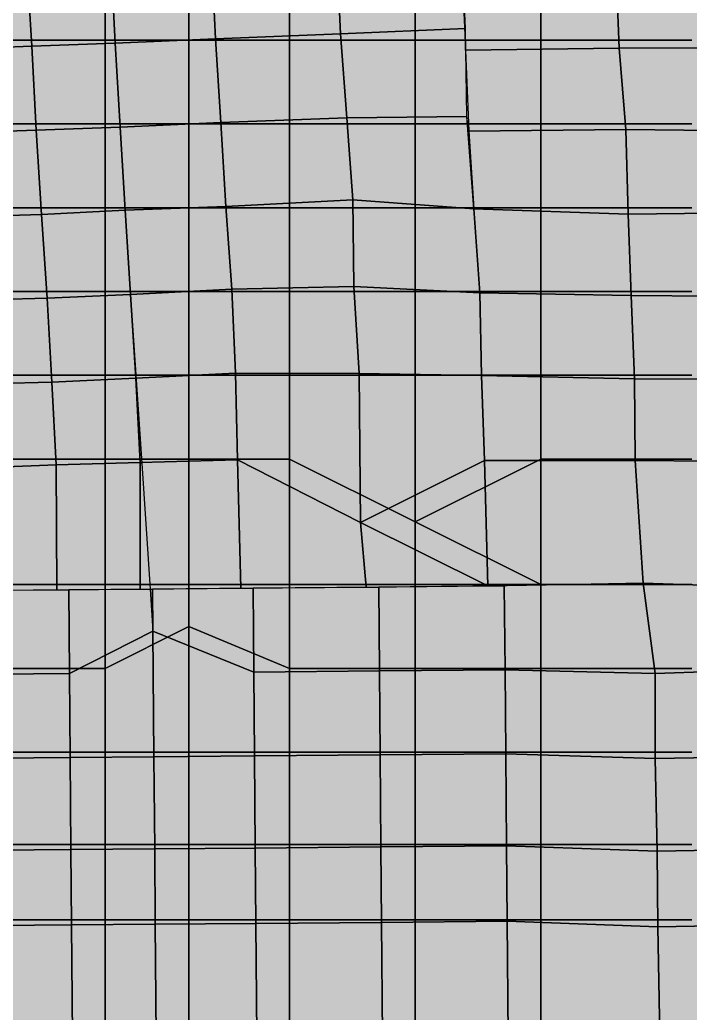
# Model space of a CAD drawing. Header units: inches. Extents: x -100 to 100, y -42 to 41.
# Drawn here: x 31.28 to 39.28, y -29.61 to -17.76 of the extents above; entities that cross this region are included whole.
import ezdxf

# ---------------------------------------------------------------- set-up
doc = ezdxf.new("R2010")
doc.units = ezdxf.units.IN
doc.header["$MEASUREMENT"] = 0
for name, color, linetype in [('Mesh-CDM(100%)_Ac1①', 7, 'Continuous'), ('Mesh-CDM(50%)_Ac1①', 7, 'Continuous'), ('Mesh-joint-hd-s1', 7, 'Continuous'), ('Mesh-joint-vd-s3', 7, 'Continuous'), ('Mesh-MPC', 7, 'Continuous'), ('Mesh-SCP(30%)_Ac1①', 7, 'Continuous'), ('Mesh-事前混合処理土', 7, 'Continuous'), ('Mesh-埋立土(水中)', 7, 'Continuous'), ('Mesh-敷石', 7, 'Continuous'), ('Mesh-杭ばね_陸側クレーン基礎杭', 7, 'Continuous'), ('Mesh-深層混合処理(水中)', 7, 'Continuous'), ('Mesh-陸側クレーン基礎杭(水位上)', 7, 'Continuous'), ('Undeformed Mesh-CDM(100%)_Ac1①', 7, 'Continuous'), ('Undeformed Mesh-CDM(50%)_Ac1①', 7, 'Continuous'), ('Undeformed Mesh-joint-hd-s1', 7, 'Continuous'), ('Undeformed Mesh-joint-vd-s3', 7, 'Continuous'), ('Undeformed Mesh-MPC', 7, 'Continuous'), ('Undeformed Mesh-SCP(30%)_Ac1①', 7, 'Continuous'), ('Undeformed Mesh-事前混合処理土', 7, 'Continuous'), ('Undeformed Mesh-埋立土(水中)', 7, 'Continuous'), ('Undeformed Mesh-敷石', 7, 'Continuous'), ('Undeformed Mesh-杭ばね_陸側クレーン基礎杭', 7, 'Continuous'), ('Undeformed Mesh-深層混合処理(水中)', 7, 'Continuous'), ('Undeformed Mesh-陸側クレーン基礎杭(水位上)', 7, 'Continuous')]:
    doc.layers.add(name, color=color, linetype=linetype)

msp = doc.modelspace()

# ---------------------------------------------------------------- linework, layer by layer
at = {"color": 7, "true_color": 0xffffff, "transparency": 33554687}
for p, q in [((32.367, -17.05377), (32.42, -18.05377)), ((36.6019, -18.1197), (36.6019, -17.8625)), ((32.42, -18.05377), (32.4201, -18.03563)), ((32.42, -18.05377), (32.4772, -19.05377)), ((36.6393, -19.08651), (36.6159, -18.91118)), ((32.4772, -19.05377), (32.4779, -19.03754)), ((32.4772, -19.05377), (32.5389, -20.05377)), ((32.5389, -20.05377), (32.5397, -20.02947)), ((36.7014, -20.01158), (36.7014, -20.01158)), ((32.5389, -20.05377), (32.6036, -21.05377)), ((32.6036, -21.05377), (32.6041, -21.03736)), ((32.6036, -21.05377), (32.6697, -22.05377)), ((36.77, -21.01446), (36.77, -21.01446)), ((32.6697, -22.05377), (32.6672, -22.03513)), ((32.6697, -22.05377), (32.7364, -23.05377)), ((36.7897, -22.003668), (36.7897, -22.003668)), ((32.7364, -23.05377), (32.7166, -23.04085)), ((32.7364, -23.05377), (32.8363, -24.55377)), ((36.8288, -23.01688), (36.8288, -23.01688)), ((33.9184, -24.54294), (34.0644, -24.54295)), ((35.4143, -24.531), (35.564, -24.53102)), ((36.8684, -24.51467), (37.0604, -24.51443)), ((36.8684, -24.51467), (36.8684, -24.51467)), ((37.0604, -24.51443), (37.0604, -24.51443)), ((31.7217, -24.56162), (31.8662, -24.56156)), ((32.7174, -24.55367), (32.8656, -24.55363)), ((32.8363, -24.55377), (32.8696, -25.05377)), ((32.8696, -25.05377), (32.8696, -25.05377)), ((37.0719, -25.51759), (37.0719, -25.51759)), ((37.0806, -26.51776), (37.0806, -26.51776)), ((37.0901, -27.61872), (37.0901, -27.61872)), ((37.0978, -28.51874), (37.0978, -28.51874))]:
    msp.add_line(p, q, dxfattribs=at)
for points in [[(35.1098, -17.92283), (35.0638, -16.91861), (33.5654, -16.98174)], [(35.1098, -17.92283), (36.5564, -16.8566), (35.0638, -16.91861)], [(35.1098, -17.92283), (36.6019, -17.8625), (36.5564, -16.8566)], [(30.3259, -18.1137), (31.3638, -17.07007), (30.2618, -17.1149)], [(30.3259, -18.1137), (31.4251, -18.07008), (31.3638, -17.07007)], [(31.4251, -18.07008), (32.3664, -17.03328), (31.3638, -17.07007)], [(31.4251, -18.07008), (32.4201, -18.03563), (32.3664, -17.03328)], [(32.4201, -18.03563), (33.5654, -16.98174), (32.3664, -17.03328)], [(32.4201, -18.03563), (33.6166, -17.98316), (33.5654, -16.98174)], [(35.1098, -17.92283), (33.5654, -16.98174), (33.6166, -17.98316)], [(36.6019, -18.1197), (38.3982, -17.1311), (36.5564, -17.125)], [(36.6019, -18.1197), (38.4355, -18.09456), (38.3982, -17.1311)], [(38.4355, -18.09456), (39.9353, -17.11), (38.3982, -17.1311)], [(38.4355, -18.09456), (39.985, -18.08878), (39.9353, -17.11)], [(35.1098, -17.92283), (36.6159, -18.91118), (36.6019, -17.8625)], [(33.6166, -17.98316), (32.4201, -18.03563), (32.4779, -19.03754)], [(33.6166, -17.98316), (32.4779, -19.03754), (33.6804, -18.98222)], [(35.1848, -18.92539), (35.1098, -17.92283), (33.6166, -17.98316)], [(35.1848, -18.92539), (33.6166, -17.98316), (33.6804, -18.98222)], [(35.1098, -17.92283), (35.1848, -18.92539), (36.6159, -18.91118)], [(30.3259, -18.1137), (31.4775, -19.07262), (31.4251, -18.07008)], [(30.3259, -18.1137), (30.38, -19.1142), (31.4775, -19.07262)], [(31.4775, -19.07262), (32.4201, -18.03563), (31.4251, -18.07008)], [(31.4775, -19.07262), (32.4779, -19.03754), (32.4201, -18.03563)], [(36.6019, -18.1197), (38.5135, -19.06787), (38.4355, -18.09456)], [(36.6019, -18.1197), (36.6393, -19.08651), (38.5135, -19.06787)], [(38.5135, -19.06787), (39.985, -18.08878), (38.4355, -18.09456)], [(38.5135, -19.06787), (40.0119, -19.0835), (39.985, -18.08878)], [(35.2567, -19.90786), (35.1848, -18.92539), (33.6804, -18.98222)], [(35.2567, -19.90786), (36.6159, -18.91118), (35.1848, -18.92539)], [(35.2567, -19.90786), (36.7014, -20.01158), (36.6159, -18.91118)], [(30.38, -19.1142), (31.5407, -20.0812), (31.4775, -19.07262)], [(31.5407, -20.0812), (32.4779, -19.03754), (31.4775, -19.07262)], [(31.5407, -20.0812), (32.5397, -20.02947), (32.4779, -19.03754)], [(32.5397, -20.02947), (33.6804, -18.98222), (32.4779, -19.03754)], [(32.5397, -20.02947), (33.7416, -19.98676), (33.6804, -18.98222)], [(35.2567, -19.90786), (33.6804, -18.98222), (33.7416, -19.98676)], [(36.6393, -19.08651), (38.5423, -20.07888), (38.5135, -19.06787)], [(36.6393, -19.08651), (36.7014, -20.01158), (38.5423, -20.07888)], [(38.5423, -20.07888), (40.0119, -19.0835), (38.5135, -19.06787)], [(38.5423, -20.07888), (40.0677, -20.05669), (40.0119, -19.0835)], [(30.38, -19.1142), (30.4429, -20.11), (31.5407, -20.0812)], [(35.2693, -20.94135), (35.2567, -19.90786), (33.7416, -19.98676)], [(35.2693, -20.94135), (36.7014, -20.01158), (35.2567, -19.90786)], [(31.6082, -21.07833), (32.5397, -20.02947), (31.5407, -20.0812)], [(31.6082, -21.07833), (32.6041, -21.03736), (32.5397, -20.02947)], [(32.6041, -21.03736), (33.7416, -19.98676), (32.5397, -20.02947)], [(32.6041, -21.03736), (33.8114, -20.9713), (33.7416, -19.98676)], [(35.2693, -20.94135), (33.7416, -19.98676), (33.8114, -20.9713)], [(35.2693, -20.94135), (36.77, -21.01446), (36.7014, -20.01158)], [(36.77, -21.01446), (38.5423, -20.07888), (36.7014, -20.01158)], [(30.5075, -21.1142), (31.5407, -20.0812), (30.4429, -20.11)], [(30.5075, -21.1142), (31.6082, -21.07833), (31.5407, -20.0812)], [(36.77, -21.01446), (38.5761, -21.04995), (38.5423, -20.07888)], [(38.5761, -21.04995), (40.0677, -20.05669), (38.5423, -20.07888)], [(38.5761, -21.04995), (40.0944, -21.05659), (40.0677, -20.05669)], [(32.6672, -22.03513), (33.8114, -20.9713), (32.6041, -21.03736)], [(32.6672, -22.03513), (33.8558, -21.97696), (33.8114, -20.9713)], [(35.3318, -21.97979), (35.2693, -20.94135), (33.8114, -20.9713)], [(35.3318, -21.97979), (33.8114, -20.9713), (33.8558, -21.97696)], [(35.3318, -21.97979), (36.77, -21.01446), (35.2693, -20.94135)], [(30.5623, -22.1086), (31.6082, -21.07833), (30.5075, -21.1142)], [(30.5623, -22.1086), (31.6642, -22.08159), (31.6082, -21.07833)], [(31.6642, -22.08159), (32.6041, -21.03736), (31.6082, -21.07833)], [(31.6642, -22.08159), (32.6672, -22.03513), (32.6041, -21.03736)], [(35.3318, -21.97979), (36.7897, -22.003668), (36.77, -21.01446)], [(36.7897, -22.003668), (38.5761, -21.04995), (36.77, -21.01446)], [(36.7897, -22.003668), (38.616, -22.04279), (38.5761, -21.04995)], [(38.616, -22.04279), (40.0944, -21.05659), (38.5761, -21.04995)], [(38.616, -22.04279), (40.123, -22.04686), (40.0944, -21.05659)], [(31.6642, -22.08159), (32.7166, -23.04085), (32.6672, -22.03513)], [(32.6672, -22.03513), (33.88, -23.01121), (33.8558, -21.97696)], [(32.6672, -22.03513), (32.7166, -23.04085), (33.88, -23.01121)], [(33.8558, -21.97696), (33.88, -23.01121), (35.3464, -23.757996)], [(33.8558, -21.97696), (35.3464, -23.757996), (35.3318, -21.97979)], [(36.7897, -22.003668), (35.3318, -21.97979), (35.3464, -23.757996)], [(36.7897, -22.003668), (35.3464, -23.757996), (36.8288, -23.01688)], [(36.8288, -23.01688), (38.616, -22.04279), (36.7897, -22.003668)], [(36.8288, -23.01688), (38.6232, -23.01803), (38.616, -22.04279)], [(38.6232, -23.01803), (40.123, -22.04686), (38.616, -22.04279)], [(38.6232, -23.01803), (40.1772, -23.03101), (40.123, -22.04686)], [(30.5623, -22.1086), (31.7148, -23.07107), (31.6642, -22.08159)], [(30.5623, -22.1086), (30.6081, -23.1114), (31.7148, -23.07107)], [(31.6642, -22.08159), (31.7148, -23.07107), (32.7166, -23.04085)], [(30.6081, -23.1114), (30.5917, -24.57061), (31.7217, -24.56162)], [(30.6081, -23.1114), (31.7217, -24.56162), (31.7148, -23.07107)], [(31.7217, -24.56162), (32.7166, -23.04085), (31.7148, -23.07107)], [(31.7217, -24.56162), (32.7174, -24.55367), (32.7166, -23.04085)], [(32.7174, -24.55367), (33.88, -23.01121), (32.7166, -23.04085)], [(32.7174, -24.55367), (33.9184, -24.54294), (33.88, -23.01121)], [(33.88, -23.01121), (33.9184, -24.54294), (35.4143, -24.531)], [(33.88, -23.01121), (35.4143, -24.531), (35.3464, -23.757996)], [(36.8288, -23.01688), (35.3464, -23.757996), (36.8684, -24.51467)], [(36.8288, -23.01688), (36.8684, -24.51467), (36.8684, -24.51467)], [(36.8684, -24.51467), (38.6232, -23.01803), (36.8288, -23.01688)], [(36.8684, -24.51467), (38.7197, -24.48214), (38.6232, -23.01803)], [(38.7197, -24.48214), (40.1772, -23.03101), (38.6232, -23.01803)], [(38.7197, -24.48214), (40.2028, -24.52969), (40.1772, -23.03101)], [(35.4143, -24.531), (36.8684, -24.51467), (35.3464, -23.757996)], [(35.4143, -24.531), (35.3464, -23.757996), (35.3464, -23.757996)], [(34.0732, -25.54393), (34.0644, -24.54295), (32.8656, -24.55363)], [(35.564, -24.53102), (34.0644, -24.54295), (34.0732, -25.54393)], [(35.564, -24.53102), (34.0732, -25.54393), (35.5725, -25.53063)], [(35.5725, -25.53063), (37.0604, -24.51443), (35.564, -24.53102)], [(35.5725, -25.53063), (37.0719, -25.51759), (37.0604, -24.51443)], [(37.0719, -25.51759), (38.7197, -24.48214), (37.0604, -24.51443)], [(37.0719, -25.51759), (38.8654, -25.56055), (38.7197, -24.48214)], [(38.8654, -25.56055), (40.2028, -24.52969), (38.7197, -24.48214)], [(38.8654, -25.56055), (40.2903, -25.51269), (40.2028, -24.52969)], [(30.767, -24.57058), (31.8742, -25.5622), (31.8662, -24.56156)], [(30.767, -24.57058), (30.7748, -25.5711), (31.8742, -25.5622)], [(32.8656, -24.55363), (31.8662, -24.56156), (31.8742, -25.5622)], [(32.8656, -24.55363), (31.8742, -25.5622), (32.8696, -25.05377)], [(34.0732, -25.54393), (32.8656, -24.55363), (32.8696, -25.05377)], [(31.8821, -26.56256), (32.8696, -25.05377), (31.8742, -25.5622)], [(31.8821, -26.56256), (32.8818, -26.5544), (32.8696, -25.05377)], [(32.8696, -25.05377), (32.8818, -26.5544), (34.0816, -26.54398)], [(32.8696, -25.05377), (34.0816, -26.54398), (34.0732, -25.54393)], [(30.7748, -25.5711), (31.8821, -26.56256), (31.8742, -25.5622)], [(30.7748, -25.5711), (30.7824, -26.5714), (31.8821, -26.56256)], [(34.0816, -26.54398), (35.5725, -25.53063), (34.0732, -25.54393)], [(34.0816, -26.54398), (35.5813, -26.53122), (35.5725, -25.53063)], [(35.5813, -26.53122), (37.0719, -25.51759), (35.5725, -25.53063)], [(35.5813, -26.53122), (37.0806, -26.51776), (37.0719, -25.51759)], [(37.0806, -26.51776), (38.8654, -25.56055), (37.0719, -25.51759)], [(37.0806, -26.51776), (38.8633, -26.5736), (38.8654, -25.56055)], [(38.8633, -26.5736), (40.3582, -26.55294), (40.2903, -25.51269)], [(38.8633, -26.5736), (40.2903, -25.51269), (38.8654, -25.56055)], [(31.8908, -27.66274), (32.8818, -26.5544), (31.8821, -26.56256)], [(31.8908, -27.66274), (32.8908, -27.65438), (32.8818, -26.5544)], [(32.8908, -27.65438), (34.0816, -26.54398), (32.8818, -26.5544)], [(32.8908, -27.65438), (34.0907, -27.6443), (34.0816, -26.54398)], [(34.0907, -27.6443), (35.5813, -26.53122), (34.0816, -26.54398)], [(34.0907, -27.6443), (35.5906, -27.63114), (35.5813, -26.53122)], [(35.5906, -27.63114), (37.0806, -26.51776), (35.5813, -26.53122)], [(35.5906, -27.63114), (37.0901, -27.61872), (37.0806, -26.51776)], [(37.0901, -27.61872), (38.8633, -26.5736), (37.0806, -26.51776)], [(38.8895, -27.68338), (40.3582, -26.55294), (38.8633, -26.5736)], [(38.8895, -27.68338), (40.3769, -27.65623), (40.3582, -26.55294)], [(30.7824, -26.5714), (31.8908, -27.66274), (31.8821, -26.56256)], [(30.7824, -26.5714), (30.7908, -27.67146), (31.8908, -27.66274)], [(37.0901, -27.61872), (38.8895, -27.68338), (38.8633, -26.5736)], [(35.598, -28.53149), (37.0901, -27.61872), (35.5906, -27.63114)], [(35.598, -28.53149), (37.0978, -28.51874), (37.0901, -27.61872)], [(37.0978, -28.51874), (38.8895, -27.68338), (37.0901, -27.61872)], [(30.7908, -27.67146), (31.898, -28.56258), (31.8908, -27.66274)], [(30.7908, -27.67146), (30.7978, -28.57143), (31.898, -28.56258)], [(31.898, -28.56258), (32.8908, -27.65438), (31.8908, -27.66274)], [(31.898, -28.56258), (32.8981, -28.55443), (32.8908, -27.65438)], [(32.8981, -28.55443), (34.0907, -27.6443), (32.8908, -27.65438)], [(32.8981, -28.55443), (34.0982, -28.54417), (34.0907, -27.6443)], [(35.598, -28.53149), (35.5906, -27.63114), (34.0907, -27.6443)], [(35.598, -28.53149), (34.0907, -27.6443), (34.0982, -28.54417)], [(37.0978, -28.51874), (38.8965, -28.58431), (38.8895, -27.68338)], [(38.8965, -28.58431), (40.3769, -27.65623), (38.8895, -27.68338)], [(38.8965, -28.58431), (40.4004, -28.56038), (40.3769, -27.65623)], [(30.7978, -28.57143), (31.9108, -30.16233), (31.898, -28.56258)], [(30.7978, -28.57143), (30.8105, -30.17102), (31.9108, -30.16233)], [(32.8981, -28.55443), (31.898, -28.56258), (31.9108, -30.16233)], [(32.8981, -28.55443), (31.9108, -30.16233), (32.911, -30.15406)], [(34.0982, -28.54417), (32.8981, -28.55443), (32.911, -30.15406)], [(34.0982, -28.54417), (32.911, -30.15406), (34.1111, -30.1442)], [(35.598, -28.53149), (34.0982, -28.54417), (34.1111, -30.1442)], [(35.598, -28.53149), (34.1111, -30.1442), (35.6113, -30.13141)], [(37.0978, -28.51874), (35.598, -28.53149), (35.6113, -30.13141)], [(37.0978, -28.51874), (35.6113, -30.13141), (37.1109, -30.11954)], [(38.8965, -28.58431), (37.0978, -28.51874), (37.1109, -30.11954)], [(40.4004, -28.56038), (38.8965, -28.58431), (38.9227, -30.17404)], [(40.4004, -28.56038), (38.9227, -30.17404), (40.4284, -30.16042)], [(38.8965, -28.58431), (37.1109, -30.11954), (38.9227, -30.17404)]]:
    msp.add_solid(points, dxfattribs=at)
at = {"layer": 'Mesh-CDM(100%)_Ac1①', "color": 18, "true_color": 0x000000, "transparency": 33554559}
for p, q in [((34.0644, -24.54295), (32.8656, -24.55363)), ((35.564, -24.53102), (34.0644, -24.54295)), ((34.0732, -25.54393), (34.0644, -24.54295)), ((34.0644, -24.54295), (34.0732, -25.54393)), ((37.0604, -24.51443), (35.564, -24.53102)), ((35.5725, -25.53063), (35.564, -24.53102)), ((35.564, -24.53102), (35.5725, -25.53063)), ((37.0719, -25.51759), (37.0604, -24.51443)), ((31.8662, -24.56156), (30.767, -24.57058)), ((32.8656, -24.55363), (31.8662, -24.56156)), ((31.8742, -25.5622), (31.8662, -24.56156)), ((31.8662, -24.56156), (31.8742, -25.5622)), ((32.8696, -25.05377), (32.8656, -24.55363)), ((32.8656, -24.55363), (32.8696, -25.05377)), ((32.8696, -25.05377), (31.8742, -25.5622)), ((31.8742, -25.5622), (32.8696, -25.05377)), ((32.8818, -26.5544), (32.8696, -25.05377)), ((32.8696, -25.05377), (32.8818, -26.5544)), ((34.0732, -25.54393), (32.8696, -25.05377)), ((32.8696, -25.05377), (34.0732, -25.54393)), ((30.7748, -25.5711), (31.8742, -25.5622)), ((31.8742, -25.5622), (30.7748, -25.5711)), ((31.8821, -26.56256), (31.8742, -25.5622)), ((31.8742, -25.5622), (31.8821, -26.56256)), ((35.5725, -25.53063), (34.0732, -25.54393)), ((34.0732, -25.54393), (35.5725, -25.53063)), ((34.0816, -26.54398), (34.0732, -25.54393)), ((34.0732, -25.54393), (34.0816, -26.54398)), ((37.0719, -25.51759), (35.5725, -25.53063)), ((35.5725, -25.53063), (37.0719, -25.51759)), ((35.5813, -26.53122), (35.5725, -25.53063)), ((35.5725, -25.53063), (35.5813, -26.53122)), ((37.0806, -26.51776), (37.0719, -25.51759)), ((32.8818, -26.5544), (31.8821, -26.56256)), ((31.8821, -26.56256), (32.8818, -26.5544)), ((34.0816, -26.54398), (32.8818, -26.5544)), ((32.8818, -26.5544), (34.0816, -26.54398)), ((32.8908, -27.65438), (32.8818, -26.5544)), ((32.8818, -26.5544), (32.8908, -27.65438)), ((35.5813, -26.53122), (34.0816, -26.54398)), ((34.0816, -26.54398), (35.5813, -26.53122)), ((34.0907, -27.6443), (34.0816, -26.54398)), ((34.0816, -26.54398), (34.0907, -27.6443)), ((37.0806, -26.51776), (35.5813, -26.53122)), ((35.5813, -26.53122), (37.0806, -26.51776)), ((35.5906, -27.63114), (35.5813, -26.53122)), ((35.5813, -26.53122), (35.5906, -27.63114)), ((37.0901, -27.61872), (37.0806, -26.51776)), ((31.8821, -26.56256), (30.7824, -26.5714)), ((30.7824, -26.5714), (31.8821, -26.56256)), ((31.8908, -27.66274), (31.8821, -26.56256)), ((31.8821, -26.56256), (31.8908, -27.66274)), ((37.0901, -27.61872), (35.5906, -27.63114)), ((35.5906, -27.63114), (37.0901, -27.61872)), ((37.0978, -28.51874), (37.0901, -27.61872)), ((31.8908, -27.66274), (30.7908, -27.67146)), ((30.7908, -27.67146), (31.8908, -27.66274)), ((32.8908, -27.65438), (31.8908, -27.66274)), ((31.8908, -27.66274), (32.8908, -27.65438)), ((31.898, -28.56258), (31.8908, -27.66274)), ((31.8908, -27.66274), (31.898, -28.56258)), ((34.0907, -27.6443), (32.8908, -27.65438)), ((32.8908, -27.65438), (34.0907, -27.6443)), ((32.8981, -28.55443), (32.8908, -27.65438)), ((32.8908, -27.65438), (32.8981, -28.55443)), ((35.5906, -27.63114), (34.0907, -27.6443)), ((34.0907, -27.6443), (35.5906, -27.63114)), ((34.0982, -28.54417), (34.0907, -27.6443)), ((34.0907, -27.6443), (34.0982, -28.54417)), ((35.598, -28.53149), (35.5906, -27.63114)), ((35.5906, -27.63114), (35.598, -28.53149)), ((30.7978, -28.57143), (31.898, -28.56258)), ((31.898, -28.56258), (32.8981, -28.55443)), ((32.8981, -28.55443), (34.0982, -28.54417)), ((34.0982, -28.54417), (35.598, -28.53149)), ((35.598, -28.53149), (37.0978, -28.51874))]:
    msp.add_line(p, q, dxfattribs=at)
at = {"layer": 'Mesh-CDM(50%)_Ac1①', "color": 18, "true_color": 0x000000, "transparency": 33554559}
for p, q in [((31.898, -28.56258), (30.7978, -28.57143)), ((32.8981, -28.55443), (31.898, -28.56258)), ((31.9108, -30.16233), (31.898, -28.56258)), ((31.898, -28.56258), (31.9108, -30.16233)), ((34.0982, -28.54417), (32.8981, -28.55443)), ((32.911, -30.15406), (32.8981, -28.55443)), ((32.8981, -28.55443), (32.911, -30.15406)), ((35.598, -28.53149), (34.0982, -28.54417)), ((34.1111, -30.1442), (34.0982, -28.54417)), ((34.0982, -28.54417), (34.1111, -30.1442)), ((37.0978, -28.51874), (35.598, -28.53149)), ((35.6113, -30.13141), (35.598, -28.53149)), ((35.598, -28.53149), (35.6113, -30.13141)), ((37.1109, -30.11954), (37.0978, -28.51874))]:
    msp.add_line(p, q, dxfattribs=at)
at = {"layer": 'Mesh-joint-hd-s1', "color": 18, "true_color": 0x000000, "transparency": 33554559}
for p, q in [((33.9184, -24.54294), (34.0644, -24.54295)), ((35.4143, -24.531), (35.564, -24.53102)), ((36.8684, -24.51467), (37.0604, -24.51443)), ((31.7217, -24.56162), (31.8662, -24.56156)), ((32.7174, -24.55367), (32.8656, -24.55363))]:
    msp.add_line(p, q, dxfattribs=at)
at = {"layer": 'Mesh-joint-vd-s3', "color": 18, "true_color": 0x000000, "transparency": 33554559}
for p, q in [((36.6019, -18.1197), (36.6019, -17.8625)), ((36.6393, -19.08651), (36.6159, -18.91118))]:
    msp.add_line(p, q, dxfattribs=at)
at = {"layer": 'Mesh-MPC', "color": 18, "true_color": 0x000000, "transparency": 33554559}
for p, q in [((36.7014, -20.01158), (36.7014, -20.01158)), ((36.77, -21.01446), (36.77, -21.01446)), ((36.7897, -22.003668), (36.7897, -22.003668)), ((36.8288, -23.01688), (36.8288, -23.01688)), ((36.8684, -24.51467), (36.8684, -24.51467)), ((37.0604, -24.51443), (37.0604, -24.51443)), ((32.8696, -25.05377), (32.8696, -25.05377)), ((37.0719, -25.51759), (37.0719, -25.51759)), ((37.0806, -26.51776), (37.0806, -26.51776)), ((37.0901, -27.61872), (37.0901, -27.61872)), ((37.0978, -28.51874), (37.0978, -28.51874))]:
    msp.add_line(p, q, dxfattribs=at)
at = {"layer": 'Mesh-SCP(30%)_Ac1①', "color": 18, "true_color": 0x000000, "transparency": 33554559}
for p, q in [((38.7197, -24.48214), (37.0604, -24.51443)), ((37.0604, -24.51443), (37.0719, -25.51759)), ((38.8654, -25.56055), (38.7197, -24.48214)), ((40.2028, -24.52969), (38.7197, -24.48214)), ((38.7197, -24.48214), (38.8654, -25.56055)), ((38.8654, -25.56055), (37.0719, -25.51759)), ((37.0719, -25.51759), (37.0806, -26.51776)), ((37.0719, -25.51759), (38.8654, -25.56055)), ((38.8633, -26.5736), (38.8654, -25.56055)), ((38.8654, -25.56055), (38.8633, -26.5736)), ((40.2903, -25.51269), (38.8654, -25.56055)), ((38.8654, -25.56055), (40.2903, -25.51269)), ((38.8633, -26.5736), (37.0806, -26.51776)), ((37.0806, -26.51776), (37.0901, -27.61872)), ((37.0806, -26.51776), (38.8633, -26.5736)), ((40.3582, -26.55294), (38.8633, -26.5736)), ((38.8633, -26.5736), (40.3582, -26.55294)), ((38.8895, -27.68338), (38.8633, -26.5736)), ((38.8633, -26.5736), (38.8895, -27.68338)), ((37.0901, -27.61872), (38.8895, -27.68338)), ((38.8895, -27.68338), (37.0901, -27.61872)), ((37.0901, -27.61872), (37.0978, -28.51874)), ((40.3769, -27.65623), (38.8895, -27.68338)), ((38.8895, -27.68338), (40.3769, -27.65623)), ((38.8965, -28.58431), (38.8895, -27.68338)), ((38.8895, -27.68338), (38.8965, -28.58431)), ((38.8965, -28.58431), (37.0978, -28.51874)), ((37.0978, -28.51874), (37.1109, -30.11954)), ((37.0978, -28.51874), (38.8965, -28.58431)), ((40.4004, -28.56038), (38.8965, -28.58431)), ((38.8965, -28.58431), (40.4004, -28.56038)), ((38.9227, -30.17404), (38.8965, -28.58431)), ((38.8965, -28.58431), (38.9227, -30.17404))]:
    msp.add_line(p, q, dxfattribs=at)
at = {"layer": 'Mesh-事前混合処理土', "color": 18, "true_color": 0x000000, "transparency": 33554559}
for p, q in [((31.4251, -18.07008), (31.3638, -17.07007)), ((31.3638, -17.07007), (31.4251, -18.07008)), ((32.4201, -18.03563), (32.3664, -17.03328)), ((33.6166, -17.98316), (32.4201, -18.03563)), ((35.1098, -17.92283), (33.6166, -17.98316)), ((33.6804, -18.98222), (33.6166, -17.98316)), ((33.6166, -17.98316), (33.6804, -18.98222)), ((35.1848, -18.92539), (35.1098, -17.92283)), ((31.4251, -18.07008), (30.3259, -18.1137)), ((30.3259, -18.1137), (31.4251, -18.07008)), ((32.4201, -18.03563), (31.4251, -18.07008)), ((31.4251, -18.07008), (32.4201, -18.03563)), ((31.4775, -19.07262), (31.4251, -18.07008)), ((31.4251, -18.07008), (31.4775, -19.07262)), ((32.4779, -19.03754), (32.4201, -18.03563)), ((32.4201, -18.03563), (32.4779, -19.03754)), ((35.1848, -18.92539), (33.6804, -18.98222)), ((33.6804, -18.98222), (35.1848, -18.92539)), ((36.6159, -18.91118), (35.1848, -18.92539)), ((35.2567, -19.90786), (35.1848, -18.92539)), ((35.1848, -18.92539), (35.2567, -19.90786)), ((36.7014, -20.01158), (36.6159, -18.91118)), ((31.4775, -19.07262), (30.38, -19.1142)), ((30.38, -19.1142), (31.4775, -19.07262)), ((32.4779, -19.03754), (31.4775, -19.07262)), ((31.4775, -19.07262), (32.4779, -19.03754)), ((31.5407, -20.0812), (31.4775, -19.07262)), ((31.4775, -19.07262), (31.5407, -20.0812)), ((33.6804, -18.98222), (32.4779, -19.03754)), ((32.4779, -19.03754), (33.6804, -18.98222)), ((32.5397, -20.02947), (32.4779, -19.03754)), ((32.4779, -19.03754), (32.5397, -20.02947)), ((33.7416, -19.98676), (33.6804, -18.98222)), ((33.6804, -18.98222), (33.7416, -19.98676)), ((38.5135, -19.06787), (36.6393, -19.08651)), ((36.6393, -19.08651), (36.7014, -20.01158)), ((38.5423, -20.07888), (38.5135, -19.06787)), ((35.2567, -19.90786), (33.7416, -19.98676)), ((33.7416, -19.98676), (35.2567, -19.90786)), ((35.2693, -20.94135), (35.2567, -19.90786)), ((36.7014, -20.01158), (35.2567, -19.90786)), ((35.2567, -19.90786), (35.2693, -20.94135)), ((35.2567, -19.90786), (36.7014, -20.01158)), ((32.5397, -20.02947), (31.5407, -20.0812)), ((31.5407, -20.0812), (32.5397, -20.02947)), ((33.7416, -19.98676), (32.5397, -20.02947)), ((32.5397, -20.02947), (33.7416, -19.98676)), ((32.6041, -21.03736), (32.5397, -20.02947)), ((32.5397, -20.02947), (32.6041, -21.03736)), ((33.8114, -20.9713), (33.7416, -19.98676)), ((33.7416, -19.98676), (33.8114, -20.9713)), ((36.77, -21.01446), (36.7014, -20.01158)), ((38.5423, -20.07888), (36.7014, -20.01158)), ((36.7014, -20.01158), (36.77, -21.01446)), ((36.7014, -20.01158), (38.5423, -20.07888)), ((31.5407, -20.0812), (30.4429, -20.11)), ((30.4429, -20.11), (31.5407, -20.0812)), ((31.6082, -21.07833), (31.5407, -20.0812)), ((31.5407, -20.0812), (31.6082, -21.07833)), ((40.0677, -20.05669), (38.5423, -20.07888)), ((38.5761, -21.04995), (38.5423, -20.07888)), ((38.5423, -20.07888), (38.5761, -21.04995)), ((33.8114, -20.9713), (32.6041, -21.03736)), ((32.6041, -21.03736), (33.8114, -20.9713)), ((33.8114, -20.9713), (35.2693, -20.94135)), ((35.2693, -20.94135), (33.8114, -20.9713)), ((33.8558, -21.97696), (33.8114, -20.9713)), ((33.8114, -20.9713), (33.8558, -21.97696)), ((35.3318, -21.97979), (35.2693, -20.94135)), ((36.77, -21.01446), (35.2693, -20.94135)), ((35.2693, -20.94135), (35.3318, -21.97979)), ((35.2693, -20.94135), (36.77, -21.01446)), ((31.6082, -21.07833), (30.5075, -21.1142)), ((30.5075, -21.1142), (31.6082, -21.07833)), ((32.6041, -21.03736), (31.6082, -21.07833)), ((31.6082, -21.07833), (32.6041, -21.03736)), ((31.6642, -22.08159), (31.6082, -21.07833)), ((31.6082, -21.07833), (31.6642, -22.08159)), ((32.6672, -22.03513), (32.6041, -21.03736)), ((32.6041, -21.03736), (32.6672, -22.03513)), ((36.7897, -22.003668), (36.77, -21.01446)), ((38.5761, -21.04995), (36.77, -21.01446)), ((36.77, -21.01446), (36.7897, -22.003668)), ((36.77, -21.01446), (38.5761, -21.04995)), ((38.616, -22.04279), (38.5761, -21.04995)), ((40.0944, -21.05659), (38.5761, -21.04995)), ((38.5761, -21.04995), (38.616, -22.04279)), ((38.5761, -21.04995), (40.0944, -21.05659)), ((32.6672, -22.03513), (31.6642, -22.08159)), ((31.6642, -22.08159), (32.6672, -22.03513)), ((33.8558, -21.97696), (32.6672, -22.03513)), ((32.6672, -22.03513), (33.8558, -21.97696)), ((32.7166, -23.04085), (32.6672, -22.03513)), ((32.6672, -22.03513), (32.7166, -23.04085)), ((33.88, -23.01121), (33.8558, -21.97696)), ((33.8558, -21.97696), (33.88, -23.01121)), ((35.3318, -21.97979), (33.8558, -21.97696)), ((33.8558, -21.97696), (35.3318, -21.97979)), ((35.3464, -23.757996), (35.3318, -21.97979)), ((36.7897, -22.003668), (35.3318, -21.97979)), ((35.3318, -21.97979), (35.3464, -23.757996)), ((35.3318, -21.97979), (36.7897, -22.003668)), ((36.8288, -23.01688), (36.7897, -22.003668)), ((38.616, -22.04279), (36.7897, -22.003668)), ((36.7897, -22.003668), (36.8288, -23.01688)), ((36.7897, -22.003668), (38.616, -22.04279)), ((38.6232, -23.01803), (38.616, -22.04279)), ((40.123, -22.04686), (38.616, -22.04279)), ((38.616, -22.04279), (38.6232, -23.01803)), ((38.616, -22.04279), (40.123, -22.04686)), ((31.6642, -22.08159), (30.5623, -22.1086)), ((30.5623, -22.1086), (31.6642, -22.08159)), ((31.7148, -23.07107), (31.6642, -22.08159)), ((31.6642, -22.08159), (31.7148, -23.07107)), ((30.6081, -23.1114), (31.7148, -23.07107)), ((31.7148, -23.07107), (32.7166, -23.04085)), ((32.7166, -23.04085), (33.88, -23.01121)), ((33.88, -23.01121), (35.3464, -23.757996)), ((35.3464, -23.757996), (36.8288, -23.01688)), ((36.8288, -23.01688), (35.3464, -23.757996)), ((36.8684, -24.51467), (36.8288, -23.01688)), ((38.6232, -23.01803), (36.8288, -23.01688)), ((36.8288, -23.01688), (36.8684, -24.51467)), ((36.8288, -23.01688), (38.6232, -23.01803)), ((38.7197, -24.48214), (38.6232, -23.01803)), ((40.1772, -23.03101), (38.6232, -23.01803)), ((38.6232, -23.01803), (38.7197, -24.48214)), ((38.6232, -23.01803), (40.1772, -23.03101)), ((35.3464, -23.757996), (36.8684, -24.51467)), ((36.8684, -24.51467), (38.7197, -24.48214)), ((36.8684, -24.51467), (36.8684, -24.51467)), ((38.7197, -24.48214), (40.2028, -24.52969))]:
    msp.add_line(p, q, dxfattribs=at)
at = {"layer": 'Mesh-埋立土(水中)', "color": 18, "true_color": 0x000000, "transparency": 33554559}
for p, q in [((36.5564, -17.125), (36.6019, -18.1197)), ((38.4355, -18.09456), (38.3982, -17.1311)), ((38.3982, -17.1311), (38.4355, -18.09456)), ((38.4355, -18.09456), (36.6019, -18.1197)), ((36.6019, -18.1197), (38.4355, -18.09456)), ((36.6019, -18.1197), (36.6393, -19.08651)), ((39.985, -18.08878), (38.4355, -18.09456)), ((38.4355, -18.09456), (39.985, -18.08878)), ((38.5135, -19.06787), (38.4355, -18.09456)), ((38.4355, -18.09456), (38.5135, -19.06787)), ((36.6393, -19.08651), (38.5135, -19.06787)), ((40.0119, -19.0835), (38.5135, -19.06787)), ((38.5135, -19.06787), (38.5423, -20.07888)), ((38.5135, -19.06787), (40.0119, -19.0835)), ((38.5423, -20.07888), (40.0677, -20.05669))]:
    msp.add_line(p, q, dxfattribs=at)
at = {"layer": 'Mesh-敷石', "color": 18, "true_color": 0x000000, "transparency": 33554559}
for p, q in [((31.7148, -23.07107), (30.6081, -23.1114)), ((32.7166, -23.04085), (31.7148, -23.07107)), ((31.7217, -24.56162), (31.7148, -23.07107)), ((31.7148, -23.07107), (31.7217, -24.56162)), ((33.88, -23.01121), (32.7166, -23.04085)), ((32.7174, -24.55367), (32.7166, -23.04085)), ((32.7166, -23.04085), (32.7174, -24.55367)), ((33.9184, -24.54294), (33.88, -23.01121)), ((33.88, -23.01121), (33.9184, -24.54294)), ((35.3464, -23.757996), (33.88, -23.01121)), ((35.4143, -24.531), (35.3464, -23.757996)), ((36.8684, -24.51467), (35.3464, -23.757996)), ((35.3464, -23.757996), (35.3464, -23.757996)), ((35.3464, -23.757996), (35.4143, -24.531)), ((32.7174, -24.55367), (33.9184, -24.54294)), ((33.9184, -24.54294), (35.4143, -24.531)), ((35.4143, -24.531), (36.8684, -24.51467)), ((30.5917, -24.57061), (31.7217, -24.56162)), ((31.7217, -24.56162), (32.7174, -24.55367))]:
    msp.add_line(p, q, dxfattribs=at)
at = {"layer": 'Mesh-杭ばね_陸側クレーン基礎杭', "color": 18, "true_color": 0x000000, "transparency": 33554559}
for p, q in [((32.42, -18.05377), (32.4201, -18.03563)), ((32.4772, -19.05377), (32.4779, -19.03754)), ((32.5389, -20.05377), (32.5397, -20.02947)), ((32.6036, -21.05377), (32.6041, -21.03736)), ((32.6697, -22.05377), (32.6672, -22.03513)), ((32.7364, -23.05377), (32.7166, -23.04085))]:
    msp.add_line(p, q, dxfattribs=at)
at = {"layer": 'Mesh-深層混合処理(水中)', "color": 18, "true_color": 0x000000, "transparency": 33554559}
for p, q in [((35.1098, -17.92283), (35.0638, -16.91861)), ((35.0638, -16.91861), (35.1098, -17.92283)), ((36.6019, -17.8625), (36.5564, -16.8566)), ((32.3664, -17.03328), (32.4201, -18.03563)), ((33.6166, -17.98316), (33.5654, -16.98174)), ((33.5654, -16.98174), (33.6166, -17.98316)), ((36.6019, -17.8625), (35.1098, -17.92283)), ((35.1098, -17.92283), (36.6019, -17.8625)), ((36.6159, -18.91118), (36.6019, -17.8625)), ((32.4201, -18.03563), (33.6166, -17.98316)), ((33.6166, -17.98316), (35.1098, -17.92283)), ((35.1098, -17.92283), (35.1848, -18.92539)), ((35.1848, -18.92539), (36.6159, -18.91118))]:
    msp.add_line(p, q, dxfattribs=at)
at = {"layer": 'Mesh-陸側クレーン基礎杭(水位上)', "color": 18, "true_color": 0x000000, "transparency": 33554559}
for p, q in [((32.367, -17.05377), (32.42, -18.05377)), ((32.42, -18.05377), (32.4772, -19.05377)), ((32.4772, -19.05377), (32.5389, -20.05377)), ((32.5389, -20.05377), (32.6036, -21.05377)), ((32.6036, -21.05377), (32.6697, -22.05377)), ((32.6697, -22.05377), (32.7364, -23.05377)), ((32.7364, -23.05377), (32.8363, -24.55377)), ((32.8363, -24.55377), (32.8696, -25.05377))]:
    msp.add_line(p, q, dxfattribs=at)
at = {"layer": 'Undeformed Mesh-CDM(100%)_Ac1①', "color": 1, "true_color": 0xff0000, "transparency": 33554687}
for p, q in [((32.3, -24.5), (31.2, -24.5)), ((32.3, -25.5), (32.3, -24.5)), ((33.3, -24.5), (32.3, -24.5)), ((32.3, -24.5), (32.3, -25.5)), ((33.3, -25), (33.3, -24.5)), ((34.5, -24.5), (33.3, -24.5)), ((33.3, -24.5), (33.3, -25)), ((34.5, -25.5), (34.5, -24.5)), ((36, -24.5), (34.5, -24.5)), ((34.5, -24.5), (34.5, -25.5)), ((36, -25.5), (36, -24.5)), ((37.5, -24.5), (36, -24.5)), ((36, -24.5), (36, -25.5)), ((37.5, -25.5), (37.5, -24.5)), ((33.3, -25), (32.3, -25.5)), ((32.3, -25.5), (33.3, -25)), ((33.3, -26.5), (33.3, -25)), ((33.3, -25), (33.3, -26.5)), ((34.5, -25.5), (33.3, -25)), ((33.3, -25), (34.5, -25.5)), ((31.2, -25.5), (32.3, -25.5)), ((32.3, -25.5), (31.2, -25.5)), ((32.3, -26.5), (32.3, -25.5)), ((32.3, -25.5), (32.3, -26.5)), ((34.5, -26.5), (34.5, -25.5)), ((36, -25.5), (34.5, -25.5)), ((34.5, -25.5), (34.5, -26.5)), ((34.5, -25.5), (36, -25.5)), ((36, -26.5), (36, -25.5)), ((37.5, -25.5), (36, -25.5)), ((36, -25.5), (36, -26.5)), ((36, -25.5), (37.5, -25.5)), ((37.5, -26.5), (37.5, -25.5)), ((32.3, -26.5), (31.2, -26.5)), ((31.2, -26.5), (32.3, -26.5)), ((32.3, -27.6), (32.3, -26.5)), ((33.3, -26.5), (32.3, -26.5)), ((32.3, -26.5), (32.3, -27.6)), ((32.3, -26.5), (33.3, -26.5)), ((33.3, -27.6), (33.3, -26.5)), ((34.5, -26.5), (33.3, -26.5)), ((33.3, -26.5), (33.3, -27.6)), ((33.3, -26.5), (34.5, -26.5)), ((34.5, -27.6), (34.5, -26.5)), ((36, -26.5), (34.5, -26.5)), ((34.5, -26.5), (34.5, -27.6)), ((34.5, -26.5), (36, -26.5)), ((36, -27.6), (36, -26.5)), ((37.5, -26.5), (36, -26.5)), ((36, -26.5), (36, -27.6)), ((36, -26.5), (37.5, -26.5)), ((37.5, -27.6), (37.5, -26.5)), ((32.3, -27.6), (31.2, -27.6)), ((31.2, -27.6), (32.3, -27.6)), ((32.3, -28.5), (32.3, -27.6)), ((33.3, -27.6), (32.3, -27.6)), ((32.3, -27.6), (32.3, -28.5)), ((32.3, -27.6), (33.3, -27.6)), ((33.3, -28.5), (33.3, -27.6)), ((34.5, -27.6), (33.3, -27.6)), ((33.3, -27.6), (33.3, -28.5)), ((33.3, -27.6), (34.5, -27.6)), ((34.5, -28.5), (34.5, -27.6)), ((36, -27.6), (34.5, -27.6)), ((34.5, -27.6), (34.5, -28.5)), ((34.5, -27.6), (36, -27.6)), ((36, -28.5), (36, -27.6)), ((37.5, -27.6), (36, -27.6)), ((36, -27.6), (36, -28.5)), ((36, -27.6), (37.5, -27.6)), ((37.5, -28.5), (37.5, -27.6)), ((31.2, -28.5), (32.3, -28.5)), ((32.3, -28.5), (33.3, -28.5)), ((33.3, -28.5), (34.5, -28.5)), ((34.5, -28.5), (36, -28.5)), ((36, -28.5), (37.5, -28.5))]:
    msp.add_line(p, q, dxfattribs=at)
at = {"layer": 'Undeformed Mesh-CDM(50%)_Ac1①', "color": 1, "true_color": 0xff0000, "transparency": 33554687}
for p, q in [((32.3, -28.5), (31.2, -28.5)), ((32.3, -30.1), (32.3, -28.5)), ((33.3, -28.5), (32.3, -28.5)), ((32.3, -28.5), (32.3, -30.1)), ((33.3, -30.1), (33.3, -28.5)), ((34.5, -28.5), (33.3, -28.5)), ((33.3, -28.5), (33.3, -30.1)), ((34.5, -30.1), (34.5, -28.5)), ((36, -28.5), (34.5, -28.5)), ((34.5, -28.5), (34.5, -30.1)), ((36, -30.1), (36, -28.5)), ((37.5, -28.5), (36, -28.5)), ((36, -28.5), (36, -30.1)), ((37.5, -30.1), (37.5, -28.5))]:
    msp.add_line(p, q, dxfattribs=at)
at = {"layer": 'Undeformed Mesh-joint-hd-s1', "color": 1, "true_color": 0xff0000, "transparency": 33554687}
for p, q in [((32.3, -24.5), (32.3, -24.5)), ((33.3, -24.5), (33.3, -24.5)), ((34.5, -24.5), (34.5, -24.5)), ((36, -24.5), (36, -24.5)), ((37.5, -24.5), (37.5, -24.5))]:
    msp.add_line(p, q, dxfattribs=at)
at = {"layer": 'Undeformed Mesh-joint-vd-s3', "color": 1, "true_color": 0xff0000, "transparency": 33554687}
for p, q in [((37.5, -18), (37.5, -18)), ((37.5, -19), (37.5, -19))]:
    msp.add_line(p, q, dxfattribs=at)
at = {"layer": 'Undeformed Mesh-MPC', "color": 1, "true_color": 0xff0000, "transparency": 33554687}
for p, q in [((37.5, -20), (37.5, -20)), ((37.5, -21), (37.5, -21)), ((37.5, -22), (37.5, -22)), ((37.5, -23), (37.5, -23)), ((37.5, -24.5), (37.5, -24.5)), ((37.5, -24.5), (37.5, -24.5)), ((33.3, -25), (33.3, -25)), ((37.5, -25.5), (37.5, -25.5)), ((37.5, -26.5), (37.5, -26.5)), ((37.5, -27.6), (37.5, -27.6)), ((37.5, -28.5), (37.5, -28.5))]:
    msp.add_line(p, q, dxfattribs=at)
at = {"layer": 'Undeformed Mesh-SCP(30%)_Ac1①', "color": 1, "true_color": 0xff0000, "transparency": 33554687}
for p, q in [((39.3, -24.5), (37.5, -24.5)), ((37.5, -24.5), (37.5, -25.5)), ((39.3, -25.5), (37.5, -25.5)), ((37.5, -25.5), (37.5, -26.5)), ((37.5, -25.5), (39.3, -25.5)), ((39.3, -26.5), (37.5, -26.5)), ((37.5, -26.5), (37.5, -27.6)), ((37.5, -26.5), (39.3, -26.5)), ((37.5, -27.6), (39.3, -27.6)), ((39.3, -27.6), (37.5, -27.6)), ((37.5, -27.6), (37.5, -28.5)), ((39.3, -28.5), (37.5, -28.5)), ((37.5, -28.5), (37.5, -30.1)), ((37.5, -28.5), (39.3, -28.5))]:
    msp.add_line(p, q, dxfattribs=at)
at = {"layer": 'Undeformed Mesh-事前混合処理土', "color": 1, "true_color": 0xff0000, "transparency": 33554687}
for p, q in [((32.3, -18), (32.3, -17)), ((32.3, -17), (32.3, -18)), ((33.3, -18), (33.3, -17)), ((32.3, -18), (31.2, -18)), ((31.2, -18), (32.3, -18)), ((32.3, -19), (32.3, -18)), ((33.3, -18), (32.3, -18)), ((32.3, -18), (32.3, -19)), ((32.3, -18), (33.3, -18)), ((33.3, -19), (33.3, -18)), ((34.5, -18), (33.3, -18)), ((33.3, -18), (33.3, -19)), ((34.5, -19), (34.5, -18)), ((36, -18), (34.5, -18)), ((34.5, -18), (34.5, -19)), ((36, -19), (36, -18)), ((32.3, -19), (31.2, -19)), ((31.2, -19), (32.3, -19)), ((32.3, -20), (32.3, -19)), ((33.3, -19), (32.3, -19)), ((32.3, -19), (32.3, -20)), ((32.3, -19), (33.3, -19)), ((33.3, -20), (33.3, -19)), ((34.5, -19), (33.3, -19)), ((33.3, -19), (33.3, -20)), ((33.3, -19), (34.5, -19)), ((34.5, -20), (34.5, -19)), ((36, -19), (34.5, -19)), ((34.5, -19), (34.5, -20)), ((34.5, -19), (36, -19)), ((36, -20), (36, -19)), ((37.5, -19), (36, -19)), ((36, -19), (36, -20)), ((37.5, -20), (37.5, -19)), ((37.5, -19), (37.5, -20)), ((39.3, -19), (37.5, -19)), ((32.3, -20), (31.2, -20)), ((31.2, -20), (32.3, -20)), ((32.3, -21), (32.3, -20)), ((33.3, -20), (32.3, -20)), ((32.3, -20), (32.3, -21)), ((32.3, -20), (33.3, -20)), ((33.3, -21), (33.3, -20)), ((34.5, -20), (33.3, -20)), ((33.3, -20), (33.3, -21)), ((33.3, -20), (34.5, -20)), ((34.5, -21), (34.5, -20)), ((36, -20), (34.5, -20)), ((34.5, -20), (34.5, -21)), ((34.5, -20), (36, -20)), ((36, -21), (36, -20)), ((37.5, -20), (36, -20)), ((36, -20), (36, -21)), ((36, -20), (37.5, -20)), ((37.5, -21), (37.5, -20)), ((39.3, -20), (37.5, -20)), ((37.5, -20), (37.5, -21)), ((37.5, -20), (39.3, -20)), ((32.3, -21), (31.2, -21)), ((31.2, -21), (32.3, -21)), ((32.3, -22), (32.3, -21)), ((33.3, -21), (32.3, -21)), ((32.3, -21), (32.3, -22)), ((32.3, -21), (33.3, -21)), ((33.3, -22), (33.3, -21)), ((34.5, -21), (33.3, -21)), ((33.3, -21), (33.3, -22)), ((33.3, -21), (34.5, -21)), ((34.5, -22), (34.5, -21)), ((34.5, -21), (36, -21)), ((36, -21), (34.5, -21)), ((34.5, -21), (34.5, -22)), ((36, -22), (36, -21)), ((37.5, -21), (36, -21)), ((36, -21), (36, -22)), ((36, -21), (37.5, -21)), ((37.5, -22), (37.5, -21)), ((39.3, -21), (37.5, -21)), ((37.5, -21), (37.5, -22)), ((37.5, -21), (39.3, -21)), ((32.3, -22), (31.2, -22)), ((31.2, -22), (32.3, -22)), ((32.3, -23), (32.3, -22)), ((32.3, -22), (32.3, -23)), ((33.3, -22), (32.3, -22)), ((32.3, -22), (33.3, -22)), ((33.3, -23), (33.3, -22)), ((33.3, -22), (33.3, -23)), ((34.5, -22), (33.3, -22)), ((33.3, -22), (34.5, -22)), ((34.5, -23), (34.5, -22)), ((34.5, -22), (34.5, -23)), ((36, -22), (34.5, -22)), ((34.5, -22), (36, -22)), ((36, -23.75), (36, -22)), ((37.5, -22), (36, -22)), ((36, -22), (36, -23.75)), ((36, -22), (37.5, -22)), ((37.5, -23), (37.5, -22)), ((39.3, -22), (37.5, -22)), ((37.5, -22), (37.5, -23)), ((37.5, -22), (39.3, -22)), ((31.2, -23), (32.3, -23)), ((32.3, -23), (33.3, -23)), ((33.3, -23), (34.5, -23)), ((34.5, -23), (36, -23.75)), ((36, -23.75), (37.5, -23)), ((37.5, -23), (36, -23.75)), ((37.5, -24.5), (37.5, -23)), ((39.3, -23), (37.5, -23)), ((37.5, -23), (37.5, -24.5)), ((37.5, -23), (39.3, -23)), ((36, -23.75), (37.5, -24.5)), ((37.5, -24.5), (37.5, -24.5)), ((37.5, -24.5), (39.3, -24.5))]:
    msp.add_line(p, q, dxfattribs=at)
at = {"layer": 'Undeformed Mesh-埋立土(水中)', "color": 1, "true_color": 0xff0000, "transparency": 33554687}
for p, q in [((37.5, -17), (37.5, -18)), ((37.5, -18), (37.5, -19)), ((39.3, -18), (37.5, -18)), ((37.5, -18), (39.3, -18)), ((37.5, -19), (39.3, -19))]:
    msp.add_line(p, q, dxfattribs=at)
at = {"layer": 'Undeformed Mesh-敷石', "color": 1, "true_color": 0xff0000, "transparency": 33554687}
for p, q in [((32.3, -23), (31.2, -23)), ((32.3, -24.5), (32.3, -23)), ((33.3, -23), (32.3, -23)), ((32.3, -23), (32.3, -24.5)), ((33.3, -24.5), (33.3, -23)), ((34.5, -23), (33.3, -23)), ((33.3, -23), (33.3, -24.5)), ((34.5, -24.5), (34.5, -23)), ((34.5, -23), (34.5, -24.5)), ((36, -23.75), (34.5, -23)), ((36, -24.5), (36, -23.75)), ((37.5, -24.5), (36, -23.75)), ((36, -23.75), (36, -23.75)), ((36, -23.75), (36, -24.5)), ((31.2, -24.5), (32.3, -24.5)), ((32.3, -24.5), (33.3, -24.5)), ((33.3, -24.5), (34.5, -24.5)), ((34.5, -24.5), (36, -24.5)), ((36, -24.5), (37.5, -24.5))]:
    msp.add_line(p, q, dxfattribs=at)
at = {"layer": 'Undeformed Mesh-杭ばね_陸側クレーン基礎杭', "color": 1, "true_color": 0xff0000, "transparency": 33554687}
for p, q in [((33.3, -18), (33.3, -18)), ((33.3, -19), (33.3, -19)), ((33.3, -20), (33.3, -20)), ((33.3, -21), (33.3, -21)), ((33.3, -22), (33.3, -22)), ((33.3, -23), (33.3, -23))]:
    msp.add_line(p, q, dxfattribs=at)
at = {"layer": 'Undeformed Mesh-深層混合処理(水中)', "color": 1, "true_color": 0xff0000, "transparency": 33554687}
for p, q in [((33.3, -17), (33.3, -18)), ((34.5, -18), (34.5, -17)), ((34.5, -17), (34.5, -18)), ((36, -18), (36, -17)), ((36, -17), (36, -18)), ((37.5, -18), (37.5, -17)), ((33.3, -18), (34.5, -18)), ((34.5, -18), (36, -18)), ((36, -18), (36, -19)), ((37.5, -18), (36, -18)), ((36, -18), (37.5, -18)), ((37.5, -19), (37.5, -18)), ((36, -19), (37.5, -19))]:
    msp.add_line(p, q, dxfattribs=at)
at = {"layer": 'Undeformed Mesh-陸側クレーン基礎杭(水位上)', "color": 1, "true_color": 0xff0000, "transparency": 33554687}
for p, q in [((33.3, -17), (33.3, -18)), ((33.3, -18), (33.3, -19)), ((33.3, -19), (33.3, -20)), ((33.3, -20), (33.3, -21)), ((33.3, -21), (33.3, -22)), ((33.3, -22), (33.3, -23)), ((33.3, -23), (33.3, -24.5)), ((33.3, -24.5), (33.3, -25))]:
    msp.add_line(p, q, dxfattribs=at)

doc.saveas('drawing.dxf')
